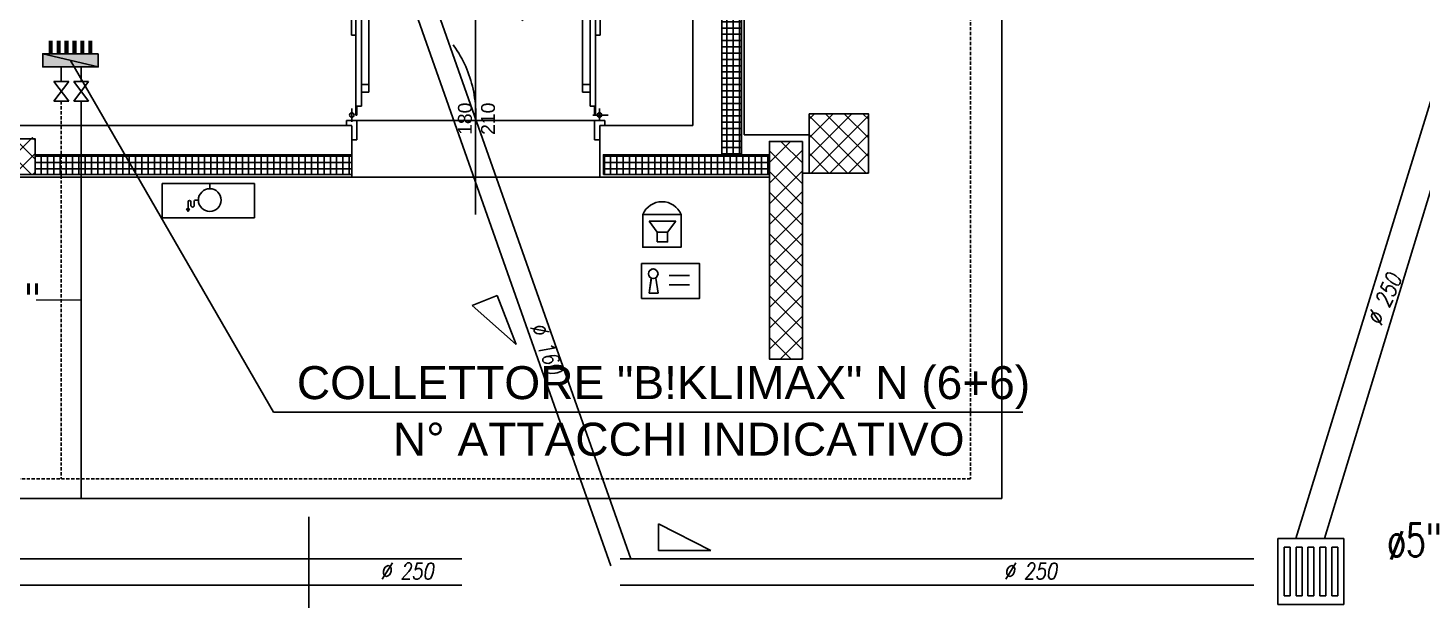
# Model space of a CAD drawing. Header units: millimetres. Extents: x 24747 to 137666, y -34589 to 43444.
# Drawn here: x 112081 to 113137, y 39726 to 40159 of the extents above; entities that cross this region are included whole.
import ezdxf

# ---------------------------------------------------------------- set-up
doc = ezdxf.new("R2010")
doc.units = ezdxf.units.MM
doc.header["$LTSCALE"] = 10
for name, pattern in [('ACAD_ISO02W100', [15, 12, -3]), ('ACAD_ISO03W100', [30, 12, -18]), ('CONTINOUS', [0]), ('HIDDEN', [0.375, 0.25, -0.125])]:
    doc.linetypes.add(name, pattern=pattern)
for name, color, linetype in [('Collettori Maxi', 7, 'Continuous'), ('EPC INTERRATO DEFINITIVO PILASTRI', 5, 'Continuous'), ('Idranti', 8, 'Continuous'), ('MR_MURATURA REI 180', 150, 'Continuous'), ('TUBAZIONI', 6, 'Continuous'), ('X_LINEE SCARICO', 1, 'Continuous'), ('X_MURI', 3, 'Continuous'), ('X_Numerazione camere', 8, 'Continuous'), ('X_Parcheggi', 5, 'Continuous'), ('X_Porte interne', 8, 'Continuous'), ('X_quote serramenti interni', 251, 'CONTINOUS'), ('X_Serramenti Int', 1, 'Continuous')]:
    doc.layers.add(name, color=color, linetype=linetype)
doc.layers.add('EPC RETINI PIANO INTERRATO DEFINITIVO', color=4, linetype='Continuous', lineweight=0)
doc.styles.add('ARIAL', font='arial.ttf')
doc.styles.add('nomi', font='arial.ttf')
doc.styles.add('ROMANS', font='romans')
doc.styles.add('testo indicazioni', font='romans.shx', dxfattribs={"width": 0.8, "oblique": 10, "height": 17.5})

# ---------------------------------------------------------------- blocks, each defined once
blk = doc.blocks.new('Coll Maxi 6+6')
at = {"layer": 'Collettori Maxi'}
for color, points in [(5, [(0.42, 0), (0.42, -0.1), (0, -0.1)]), (1, [(0, 0), (0, -0.1), (0.42, 0)])]:
    blk.add_hatch(color=color, dxfattribs=at).paths.add_polyline_path(points)
for points in [[(0, 0), (0, -0.1), (0.42, 0), (0, 0)], [(0.42, 0), (0.42, -0.1), (0, -0.1), (0.42, 0)]]:
    blk.add_lwpolyline(points, dxfattribs=at)
blk = doc.blocks.new('porta 180 specc')
for p, q in [((-4.1, 88.8), (-4.1, 100.5)), ((0, 97.9), (0, 90)), ((4, 97.9), (0, 97.9)), ((-94.1, 90), (-94.1, 90.8)), ((-94.1, 90.8), (-4.1, 90.8)), ((-94.1, 86.7), (-94.1, 90)), ((-94.1, 90), (-94.1, 90)), ((-10.8, 86.7), (-94.1, 86.7)), ((-83.4, 81), (-83.4, 86.7)), ((-83.4, 86.7), (-77.8, 86.7)), ((-83.4, 81), (-83.4, 86.7)), ((-83.4, 86.7), (-21.5, 86.7)), ((-83, 90.8), (-83, 94.2)), ((-83, 94.2), (-64.7, 94.2)), ((-77.8, 86.7), (-77.8, 81)), ((-64.7, 94.2), (-64.7, 90.8)), ((-27.1, 81), (-27.1, 86.7)), ((-27.1, 86.7), (-21.5, 86.7)), ((-21.5, 86.7), (-21.5, 81)), ((-21.5, 86.7), (-21.5, 81)), ((-4.1, 90), (-10.8, 90)), ((-10.8, 90), (-10.8, 86.7)), ((-9.1, 93.8), (-0.3, 93.8)), ((-4.1, 90.8), (-4.1, 90)), ((0, 90), (0, -90)), ((0, 90), (14.6, 90)), ((14.6, 94), (4, 94)), ((14.6, 90), (14.6, 94)), ((-77.8, 81), (-83.4, 81)), ((-21.5, 81), (-83.4, 81)), ((-21.5, 81), (-27.1, 81)), ((71.3, 0), (-117.3, 0)), ((-77.8, -81), (-83.4, -81)), ((-83.4, -81), (-83.4, -86.6)), ((-21.5, -81), (-83.4, -81)), ((-83.4, -81), (-83.4, -86.6)), ((-77.8, -86.6), (-77.8, -81)), ((-21.5, -81), (-27.1, -81)), ((-27.1, -81), (-27.1, -86.6)), ((-21.5, -81), (-21.5, -86.6)), ((-10.8, -86.6), (-94.1, -86.6)), ((-94.1, -86.6), (-94.1, -90)), ((-94.1, -90), (-94.1, -90)), ((-94.1, -90), (-94.1, -90.7)), ((-94.1, -90.7), (-4.1, -90.7)), ((-83.4, -86.6), (-77.8, -86.6)), ((-83.4, -86.6), (-21.5, -86.6)), ((-83, -90.7), (-83, -94.1)), ((-83, -94.1), (-64.7, -94.1)), ((-64.7, -94.1), (-64.7, -90.7)), ((-27.1, -86.6), (-21.5, -86.6)), ((-10.8, -90), (-10.8, -86.6)), ((-4.1, -90), (-10.8, -90)), ((-9.1, -93.8), (1, -93.8)), ((0, -97.8), (0, -90)), ((0, -90), (14.6, -90)), ((14.6, -93.9), (4, -93.9)), ((14.6, -90), (14.6, -93.9)), ((4, -97.8), (0, -97.8))]:
    blk.add_line(p, q)
blk.add_lwpolyline([(-4.1, -90.7), (-4.1, -90)])
for centre in [(-4.1, 93.8), (-4.1, -93.8)]:
    blk.add_circle(centre, 1.7)
at = {"color": 5, "linetype": 'ACAD_ISO03W100', "ltscale": 0.5}
for centre, start, end in [((-4.7, 89.4), 179.0905, 272.3307), ((-4.7, -89.3), 87.6693, 180.9095)]:
    blk.add_arc(centre, 89.4, start, end, dxfattribs=at)
blk = doc.blocks.new('videocit')
at = {"layer": 'X_Numerazione camere', "color": 1}
for p, q in [((-2995.2, 55013.7), (-3001.3, 55022.1)), ((-3001.3, 55022.1), (-2981.3, 55022.1)), ((-2987.4, 55013.7), (-2981.3, 55022.1))]:
    blk.add_line(p, q, dxfattribs=at)
for points in [[(-3006.3, 55027.1), (-2977.2, 55027.1), (-2977.2, 55002.3), (-3006.3, 55002.3)], [(-2995.2, 55006.3), (-2987.4, 55006.3), (-2987.4, 55013.7), (-2995.2, 55013.7)]]:
    blk.add_lwpolyline(points, close=True, dxfattribs=at)
blk.add_arc((-2991.7, 55021.1), 15.7, 22.4105, 157.5895, dxfattribs=at)
blk = doc.blocks.new('bage')
at = {"layer": 'X_Porte interne'}
for p, q in [((1457.3, 26416.1), (1455.7, 26404.7)), ((1460.8, 26416.1), (1462.4, 26404.7)), ((1470.8, 26418.2), (1486.1, 26418.2)), ((1462.4, 26404.7), (1455.7, 26404.7)), ((1470.8, 26411), (1486.1, 26411))]:
    blk.add_line(p, q, dxfattribs=at)
blk.add_lwpolyline([(1449.9, 26427.2), (1493.8, 26427.2), (1493.8, 26400.8), (1449.9, 26400.8)], close=True, dxfattribs=at)
blk.add_circle((1458.7, 26419.5), 3.65, dxfattribs=at)

msp = doc.modelspace()

# ---------------------------------------------------------------- hatches: boundary and pattern name
at = {"layer": 'EPC RETINI PIANO INTERRATO DEFINITIVO'}
h = msp.add_hatch(dxfattribs=at)
h.set_pattern_fill('_USER', color=256, scale=10, angle=45, style=0, double=1, pattern_type=0)
h.set_pattern_definition([(45, (157624.513, 6383.593), (-7.0710678, 7.0710678), []), (135, (157624.513, 6383.593), (-7.0710678, -7.0710678), [])])
h.paths.add_polyline_path([(112672.47138, 40094.28729), (112717.47138, 40094.28729), (112717.47138, 40049.29919), (112672.47138, 40049.29919)])
h = msp.add_hatch(dxfattribs=at)
h.set_pattern_fill('_USER', color=256, scale=10, angle=45, style=0, double=1, pattern_type=0)
h.set_pattern_definition([(45, (350520.489, -29432.508), (-7.0710678, 7.0710678), []), (135, (350520.489, -29432.508), (-7.0710678, -7.0710678), [])])
h.paths.add_polyline_path([(111936.24623, 40076.2883), (112086.24623, 40076.2883), (112086.24623, 40048.2883), (111936.24623, 40048.2883)])
h = msp.add_hatch(dxfattribs=at)
h.set_pattern_fill('ANSI37', color=256, scale=3.5, angle=180, style=0)
h.set_pattern_definition([(225, (157624.513, 6383.593), (7.857724, -7.857724), []), (315, (157624.513, 6383.593), (7.857724, 7.857724), [])])
h.paths.add_polyline_path([(112667.47285, 40073.29198), (112642.47285, 40073.29198), (112642.47285, 39908.30771), (112667.47285, 39908.30771)])
at = {"layer": 'MR_MURATURA REI 180'}
h = msp.add_hatch(dxfattribs=at)
h.set_pattern_fill('NET', color=5, scale=1.5, angle=180, style=0)
h.set_pattern_definition([(180, (115286.7475, -15004.7718), (-6e-16, -4.7625), []), (270, (115286.7475, -15004.7718), (4.7625, -9e-16), [])])
h.paths.add_polyline_path([(112621.44428, 40063.24708), (112606.45151, 40063.25063), (112606.55202, 40368.30263), (112621.51121, 40368.30263)])
h = msp.add_hatch(dxfattribs=at)
h.set_pattern_fill('NET', color=5, scale=1.5, angle=180, style=0)
h.set_pattern_definition([(360, (108742.7825, -14997.2346), (-6e-10, -4.7625), []), (270, (108742.7825, -14997.2346), (-4.7625, 6e-10), [])])
h.paths.add_polyline_path([(112326.03985, 40048.28813), (112326.03985, 40063.26752), (112086.24623, 40063.2559), (112086.24623, 40048.2883)])
h = msp.add_hatch(dxfattribs=at)
h.set_pattern_fill('NET', color=5, scale=1.5, angle=180, style=0)
h.set_pattern_definition([(180, (115279.709, -14997.2347), (-6e-16, -4.7625), []), (270, (115279.709, -14997.2347), (4.7625, -9e-16), [])])
h.paths.add_polyline_path([(112516.73824, 40048.28711), (112516.73824, 40063.26634), (112642.47286, 40063.24154), (112642.47286, 40048.28824)])

# ---------------------------------------------------------------- linework, layer by layer
at = {"layer": 'Collettori Maxi'}
for q in [(112113.02884, 40134.73641, 0), (112834.53273, 39868.20723)]:
    msp.add_line((112266.80174, 39868.20723), q, dxfattribs=at)
at = {"layer": 'Collettori Maxi', "color": 6, "const_width": 3.2, "elevation": 0}
for points in [[(112098.02884, 40139.73641), (112098.02884, 40149.73641)], [(112104.02884, 40139.73641), (112104.02884, 40149.73641)], [(112110.02884, 40139.73641), (112110.02884, 40149.73641)], [(112116.02884, 40139.73641), (112116.02884, 40149.73641)], [(112122.02884, 40139.73641), (112122.02884, 40149.73641)], [(112128.02884, 40139.73641), (112128.02884, 40149.73641)]]:
    msp.add_lwpolyline(points, dxfattribs=at)
at = {"layer": 'EPC INTERRATO DEFINITIVO PILASTRI', "elevation": 0}
msp.add_lwpolyline([(111936.24623, 40075.2883), (112086.24623, 40075.2883), (112086.24623, 40048.2883), (111936.24623, 40048.2883)], close=True, dxfattribs=at)
at = {"layer": 'EPC INTERRATO DEFINITIVO PILASTRI'}
msp.add_lwpolyline([(112667.47285, 40073.29198), (112642.47285, 40073.29198), (112642.47285, 39908.30771), (112667.47285, 39908.30771)], close=True, dxfattribs=at)
at = {"layer": 'Idranti'}
for p, q in [((112182.53802, 40041.31664, 0), (112252.53802, 40041.31664, 0)), ((112182.53802, 40015.31664, 0), (112182.53802, 40041.31664, 0)), ((112218.52461, 40037.45049, 0), (112218.52461, 40041.31664, 0)), ((112252.53802, 40041.31664, 0), (112252.53802, 40015.31664, 0)), ((112202.04811, 40020.08195, 0), (112200.7915, 40022.18497, 0)), ((112200.7915, 40022.18497, 0), (112203.30473, 40022.18497, 0)), ((112202.04811, 40027.4557, 0), (112202.04811, 40022.18497, 0)), ((112202.04811, 40020.08195, 0), (112203.30473, 40022.18497, 0)), ((112204.22471, 40024.85259, 0), (112204.22471, 40027.4557, 0)), ((112206.7191, 40024.91019, 0), (112206.7191, 40027.51517, 0)), ((112207.96481, 40028.85804, 0), (112209.93216, 40028.85804, 0)), ((112252.53802, 40015.31664, 0), (112182.53802, 40015.31664, 0))]:
    msp.add_line(p, q, dxfattribs=at)
msp.add_circle((112218.52461, 40028.85804, 0), 8.59245, dxfattribs=at)
for centre, radius, start, end in [((112203.13641, 40027.4557, 0), 1.0883, 0, 180), ((112205.4734, 40024.81653, 0), 1.24922, 178.34585085, 4.2996374), ((112207.96481, 40027.60882, 0), 1.24922, 90, 184.2996374)]:
    msp.add_arc(centre, radius, start, end, dxfattribs=at)
at = {"layer": 'MR_MURATURA REI 180', "color": 5, "elevation": 0}
for points in [[(112621.44428, 40063.24708), (112621.44428, 40063.24708), (112606.45151, 40063.25063), (112606.55202, 40368.30263), (112621.51121, 40368.30263), (112621.44428, 40063.24708)], [(112326.03985, 40048.28813), (112326.03985, 40048.28813), (112326.03985, 40063.26752), (112086.24623, 40063.2559), (112086.24623, 40048.2883), (112326.03985, 40048.28813)], [(112516.73824, 40048.28711), (112516.73824, 40048.28711), (112516.73824, 40063.26634), (112642.47286, 40063.24154), (112642.47286, 40048.28824), (112516.73824, 40048.28711)]]:
    msp.add_lwpolyline(points, dxfattribs=at)
at = {"layer": 'TUBAZIONI', "linetype": 'HIDDEN'}
for p, q in [((112794.84751, 40692.52251, 0), (112794.84751, 39817.67641, 0)), ((112794.84751, 39817.67641), (110230.2617, 39817.67641))]:
    msp.add_line(p, q, dxfattribs=at)
at = {"layer": 'TUBAZIONI'}
for p, q in [((112818.65321, 40664.11584), (112818.65321, 39802.67641)), ((112818.65321, 39802.67641), (110245.2617, 39802.67641)), ((112818.65321, 39802.67641), (112818.65321, 39802.67641))]:
    msp.add_line(p, q, dxfattribs=at)
at = {"layer": 'TUBAZIONI', "color": 7}
for p, q in [((112100.45777, 40103.79813, 0), (112111.70777, 40118.79813, 0)), ((112100.45777, 40118.79813, 0), (112111.70777, 40103.79813, 0)), ((112115.45777, 40103.79813, 0), (112126.70777, 40118.79813, 0)), ((112115.45777, 40118.79813, 0), (112126.70777, 40103.79813, 0))]:
    msp.add_line(p, q, dxfattribs=at)
at = {"layer": 'TUBAZIONI', "color": 1, "lineweight": 0}
msp.add_line((112086.98921, 39953.18336, 0), (112121.08277, 39953.18336, 0), dxfattribs=at)
at = {"layer": 'TUBAZIONI', "elevation": 0}
for points in [[(112106.08277, 40129.73641), (112106.08277, 40118.79813)], [(112121.08277, 40129.73641), (112121.08277, 40118.79813)], [(112121.08277, 40103.79813), (112121.08277, 39802.67641)]]:
    msp.add_lwpolyline(points, dxfattribs=at)
at = {"layer": 'TUBAZIONI', "color": 7, "elevation": 0}
for points in [[(112111.70777, 40118.79813), (112100.45777, 40118.79813)], [(112126.70777, 40118.79813), (112115.45777, 40118.79813)], [(112100.45777, 40103.79813), (112111.70777, 40103.79813)], [(112115.45777, 40103.79813), (112126.70777, 40103.79813)]]:
    msp.add_lwpolyline(points, dxfattribs=at)
at = {"layer": 'TUBAZIONI', "linetype": 'HIDDEN', "elevation": 0}
msp.add_lwpolyline([(112106.08277, 40103.79813), (112106.08277, 39817.67641)], dxfattribs=at)
at = {"layer": 'X_LINEE SCARICO', "linetype": 'ACAD_ISO02W100', "ltscale": 4}
for p, q in [((113041.20465, 39772.35503, 0), (113260.17239, 40483.24661, 0)), ((113063.06907, 39772.35503, 0), (113273.20206, 40463.24661, 0)), ((112379.46739, 40204.94633), (112537.55301, 39757.03148, 0)), ((112366.28179, 40194.23144), (112522.46515, 39751.70642, 0)), ((112436.21721, 39956.39782), (112417.26145, 39949.04304)), ((112450.55991, 39919.43183), (112436.21721, 39956.39782)), ((112417.26145, 39949.04304), (112450.55991, 39919.43183)), ((112558.36842, 39763.10906, 0), (112558.36842, 39783.44164, 0)), ((112558.36842, 39783.44164, 0), (112598.01936, 39763.10906, 0)), ((111329.35582, 39757.03148, 0), (113027.71511, 39757.03148, 0)), ((112598.01936, 39763.10906, 0), (112558.36842, 39763.10906, 0)), ((111329.35582, 39737.03148, 0), (113027.71511, 39737.03148, 0))]:
    msp.add_line(p, q, dxfattribs=at)
at = {"layer": 'X_LINEE SCARICO', "linetype": 'ACAD_ISO02W100', "ltscale": 4, "elevation": 0}
for points in [[(113027.71511, 39722.35503), (113077.71511, 39722.35503), (113077.71511, 39772.35503), (113027.71511, 39772.35503)], [(113036.96511, 39728.85503), (113032.46511, 39728.85503), (113032.46511, 39765.85503), (113036.96511, 39765.85503)], [(113045.96511, 39728.85503), (113041.46511, 39728.85503), (113041.46511, 39765.85503), (113045.96511, 39765.85503)], [(113050.46511, 39728.85503), (113054.96511, 39728.85503), (113054.96511, 39765.85503), (113050.46511, 39765.85503)], [(113059.46511, 39728.85503), (113063.96511, 39728.85503), (113063.96511, 39765.85503), (113059.46511, 39765.85503)], [(113068.46511, 39728.85503), (113072.96511, 39728.85503), (113072.96511, 39765.85503), (113068.46511, 39765.85503)]]:
    msp.add_lwpolyline(points, close=True, dxfattribs=at)
at = {"layer": 'X_MURI', "ltscale": 30}
for p, q in [((112623.45176, 40078.30459, 0), (112623.45176, 40758.30488, 0)), ((112584.45176, 40085.25906, 0), (112584.45176, 40346.31971, 0)), ((112326.04146, 40085.25906, 0), (111612.42363, 40085.28857, 0)), ((112584.45176, 40085.25906, 0), (112513.91485, 40085.25906, 0)), ((112513.91485, 40085.25906, 0), (112513.91485, 40046.28824, 0)), ((112326.03985, 40078.30459, 0), (112326.03985, 40046.25906, 0)), ((112672.47138, 40078.30459, 0), (112623.45176, 40078.30459, 0)), ((112326.03985, 40046.25906, 0), (111608.41908, 40046.28873, 0)), ((112642.47285, 40046.28824, 0), (112513.91485, 40046.28824, 0)), ((112672.47138, 40049.29919, 0), (112667.47285, 40049.29919))]:
    msp.add_line(p, q, dxfattribs=at)
at = {"layer": 'X_MURI', "color": 1}
msp.add_line((112513.91485, 40046.28824, 0), (112326.03985, 40046.25906, 0), dxfattribs=at)
at = {"layer": 'X_MURI'}
msp.add_line((112667.36131, 39908.30771), (112642.47285, 39908.30771), dxfattribs=at)
at = {"layer": 'X_MURI', "ltscale": 30, "elevation": 0}
msp.add_lwpolyline([(112672.47138, 40094.28729), (112717.47138, 40094.28729), (112717.47138, 40049.29919), (112672.47138, 40049.29919)], close=True, dxfattribs=at)
at = {"layer": 'X_MURI', "elevation": 0}
msp.add_lwpolyline([(112667.47285, 40073.29198), (112642.47285, 40073.29198), (112642.47285, 39908.30771), (112667.47285, 39908.30771)], close=True, dxfattribs=at)
at = {"layer": 'X_MURI', "ltscale": 30}
msp.add_lwpolyline([(112667.47285, 40049.29919), (112667.47285, 39908.30771), (112642.47285, 39908.30771), (112642.47285, 40046.28824)], dxfattribs=at)
at = {"layer": 'X_Parcheggi', "ltscale": 4}
msp.add_line((112293.50773, 39288.36829, 0), (112293.50773, 39788.62352, 0), dxfattribs=at)
at = {"layer": 'X_Porte interne'}
for p, q in [((112553.01925, 39969.63059), (112551.42427, 39958.23505)), ((112556.53132, 39969.63059), (112558.1263, 39958.23505)), ((112566.57949, 39971.66278), (112581.90537, 39971.66278)), ((112558.1263, 39958.23505), (112551.42427, 39958.23505)), ((112566.57949, 39964.52327), (112581.90537, 39964.52327))]:
    msp.add_line(p, q, dxfattribs=at)
msp.add_lwpolyline([(112545.69714, 39980.74196), (112589.60269, 39980.74196), (112589.60269, 39954.28084), (112545.69714, 39954.28084)], close=True, dxfattribs=at)
msp.add_circle((112554.46624, 39972.9795), 3.64815, dxfattribs=at)

# ---------------------------------------------------------------- block references
at = {"layer": 'Collettori Maxi', "xscale": -99.99999989879919, "yscale": 99.99999989879919, "zscale": 99.99999989879919}
msp.add_blockref('Coll Maxi 6+6', (112134.02884, 40139.73641, 0), dxfattribs=at)
at = {"layer": 'X_Porte interne'}
for name, p in [('videocit', (115552.76717, -15009.21831)), ('bage', (111095.75622, 13553.5065))]:
    msp.add_blockref(name, p, dxfattribs=at)
at = {"layer": 'X_Serramenti Int', "rotation": 270}
msp.add_blockref('porta 180 specc', (112419.94807, 40089.23536, 0), dxfattribs=at)

# ---------------------------------------------------------------- texts
at = {"layer": 'Collettori Maxi', "style": 'ARIAL'}
for s, p in [('COLLETTORE "B!KLIMAX" N (6+6)', (112284.47103, 39877.957)), ('N° ATTACCHI INDICATIVO', (112357.27715, 39835.07097))]:
    msp.add_text(s, height=25, dxfattribs=at).set_placement(p)
at = {"layer": 'TUBAZIONI', "color": 3, "style": 'ROMANS', "width": 0.7}
for s, p in [('ø1"', (112049.07086, 39940.59125, 0)), ('ø5"', (113110.47796, 39758.798))]:
    msp.add_text(s, height=25, dxfattribs=at).set_placement(p)
at = {"layer": 'X_LINEE SCARICO', "char_height": 12.25, "width": 163.1593674, "attachment_point": 9, "style": 'testo indicazioni'}
for s, insert, rotation in [('{\\Fromans|c238;%%C }250', (113121.93653, 39969.53167, 0), 66.37664596), ('{\\Fromans|c238;%%C }160', (112475.23665, 39895.37034, 0), 290.90648681), ('{\\Fromans|c238;%%C }250', (112388.09226, 39741.45673, 0), 359.85091473), ('{\\Fromans|c238;%%C }250', (112860.32292, 39741.45673, 0), 359.85091473)]:
    msp.add_mtext(s, dxfattribs=dict(at, insert=insert, rotation=rotation))
at = {"layer": 'X_quote serramenti interni', "insert": (112420.70305, 40183.25525), "char_height": 10.5, "width": 105.0016214, "attachment_point": 6, "rotation": 89.95576257, "style": 'nomi'}
msp.add_mtext('\\pxql;180\\P210', dxfattribs=at)

doc.saveas('drawing.dxf')
